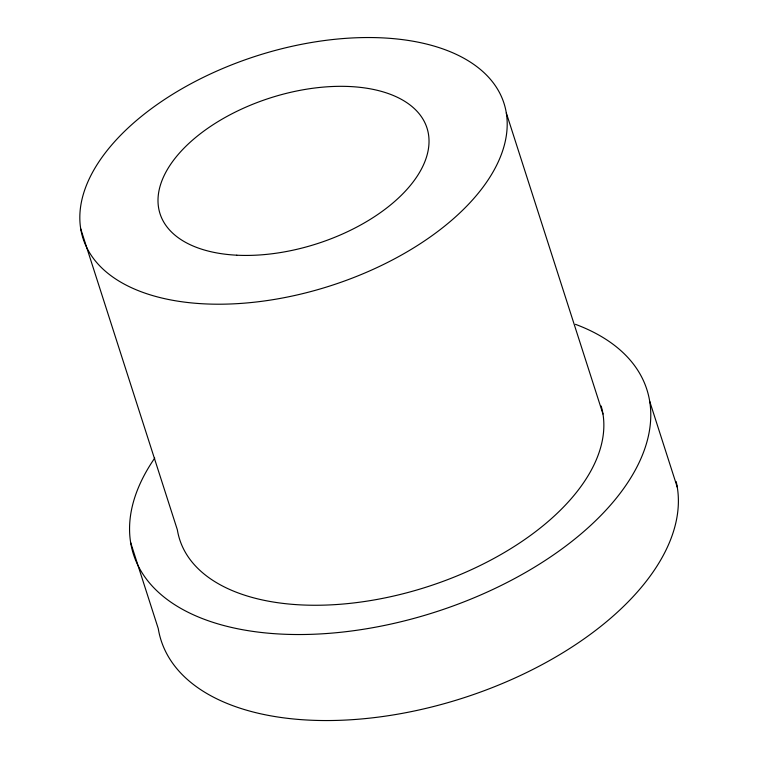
<?xml version="1.0" encoding="UTF-8"?>
<svg xmlns="http://www.w3.org/2000/svg" width="758" height="758" viewBox="0 0 758 758"><rect width="100%" height="100%" fill="white"/><g stroke="black" fill="none" stroke-linecap="round" stroke-linejoin="round"><path stroke-width="1.14" d="M649.682 401.276L677.292 487.28M506.306 112.942A221.071 120.73 -17.8 0 1 204.025 303.844A221.071 120.73 -17.8 0 1 170.19 95.83A221.071 120.73 -17.8 0 1 506.306 112.942L602.97 413.991M80.708 228.812L177.363 529.851A221.071 120.73 -17.8 0 0 416.881 589.989A221.071 120.73 -17.8 0 0 601.16 406.013M130.651 542.576L158.261 628.59A269.592 147.223 -17.8 0 0 446.708 702.979A269.592 147.223 -17.8 0 0 676.155 481.567M575.483 324.329A269.592 147.223 -17.8 0 1 593.609 522.641A269.592 147.223 -17.8 0 1 251.931 631.253A269.592 147.223 -17.8 0 1 154.727 458.088M236.761 255.2A140.192 76.558 -17.8 0 0 428.459 134.138A140.192 76.558 -17.8 0 0 215.31 123.289A140.192 76.558 -17.8 0 0 236.761 255.2"/></g></svg>
